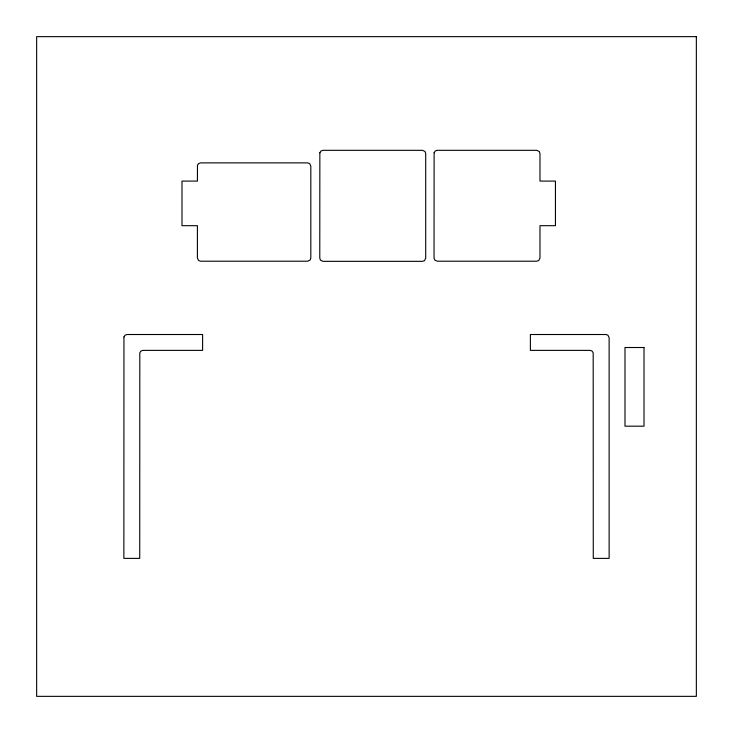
<?xml version="1.0" encoding="UTF-8"?>
<svg xmlns="http://www.w3.org/2000/svg" width="733" height="733" viewBox="0 0 733 733"><rect width="100%" height="100%" fill="white"/><g stroke="black" fill="none" stroke-linecap="round" stroke-linejoin="round"><path stroke-width="1.1" d="M123.95 336.978L123.868 558.381L139.728 558.381L139.811 352.839L140.919 351.061L142.898 350.374L202.61 350.374L202.61 334.514L127.038 334.514L125.068 335.201L123.95 336.978M197.479 165.346L197.406 181.088L181.995 181.088L181.995 225.682L197.406 225.682L197.406 258.034L198.597 260.508L200.576 261.205L307.649 261.205L310.132 260.004L310.819 258.034L310.819 166.052L309.628 163.569L307.649 162.882L200.576 162.882L198.597 163.569L197.479 165.346M319.854 152.785L319.78 258.153L320.468 260.133L322.951 261.333L422.538 261.333L424.517 260.636L425.708 258.153L425.708 153.49L425.021 151.511L422.538 150.32L322.951 150.32L320.972 151.016L319.854 152.785M434.119 152.785L434.037 258.034L434.733 260.004L437.207 261.205L536.803 261.205L538.773 260.508L539.974 258.034L539.974 225.682L555.449 225.682L555.449 181.088L539.974 181.088L539.974 153.49L539.277 151.511L536.803 150.32L437.207 150.32L435.228 151.016L434.119 152.785M696.35 36.65L36.65 36.65L36.65 696.35L696.35 696.35L696.35 36.65M605.962 334.514L530.39 334.514L530.39 350.374L590.102 350.374L592.081 351.061L593.189 352.839L593.272 558.381L609.132 558.381L609.132 337.684L607.932 335.201L605.962 334.514M644.014 347.515L624.992 347.515L624.992 426.175L644.014 426.175L644.014 347.515"/></g></svg>
